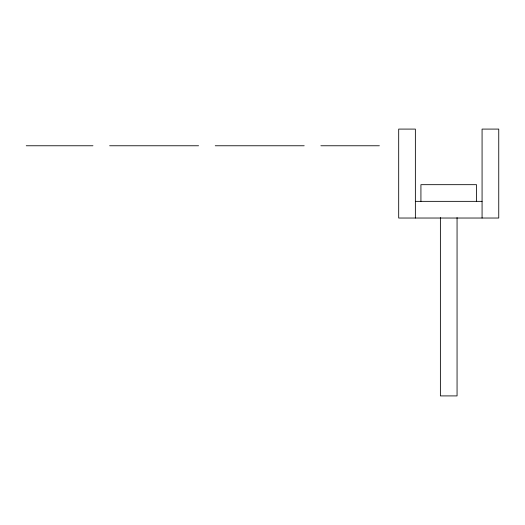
<?xml version="1.0" encoding="UTF-8"?>
<svg xmlns="http://www.w3.org/2000/svg" width="525" height="525" viewBox="0 0 525 525"><rect width="100%" height="100%" fill="white"/><g stroke="black" fill="none" stroke-linecap="round" stroke-linejoin="round"><path stroke-width="0.79" d="M26.25 145.766L92.958 145.766M109.633 145.766L198.575 145.766M215.25 145.766L304.192 145.766M320.867 145.766L379.372 145.766M415.367 201.351L482.075 201.351M482.075 218.032L482.075 129.091L498.75 129.091L498.75 218.032L398.692 218.032L398.692 129.091L415.367 129.091L415.367 218.032M476.516 201.351L476.516 184.675L420.925 184.675L420.925 201.351M457.058 217.567L457.058 395.909L440.383 395.909L440.383 217.567"/></g></svg>
